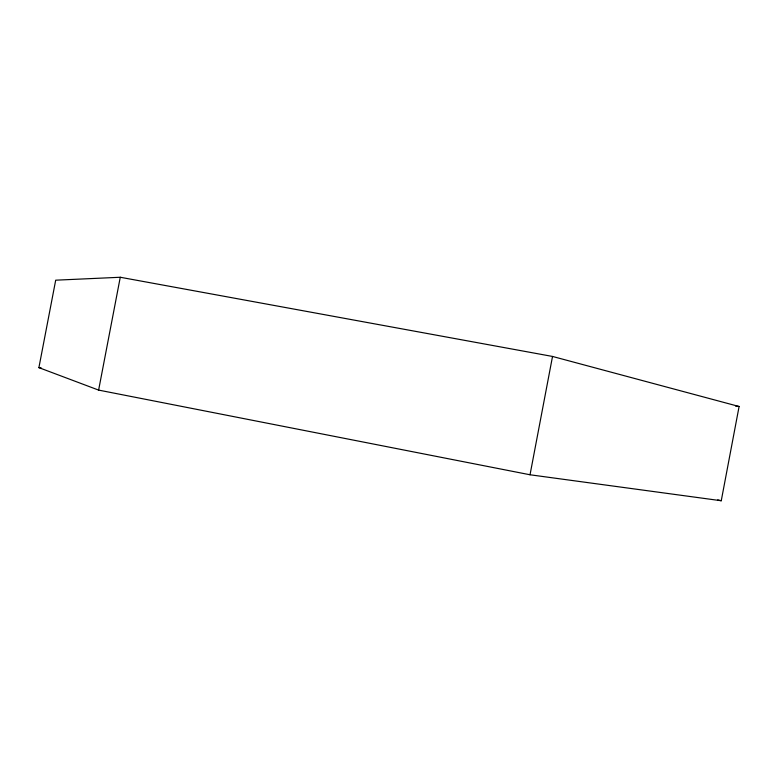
<?xml version="1.0" encoding="UTF-8"?>
<svg xmlns="http://www.w3.org/2000/svg" width="778" height="778" viewBox="0 0 778 778"><rect width="100%" height="100%" fill="white"/><g stroke="black" fill="none" stroke-linecap="round" stroke-linejoin="round"><path stroke-width="1.17" d="M530.032 474.774L552.526 356.45L120.269 277.26L55.695 280.187L38.9 367.634L98.621 390.099L530.032 474.774L721.255 500.74L739.1 406.505L552.526 356.45M98.621 390.099L120.269 277.26M735.492 406.048L739.1 406.505M38.9 367.634L41.292 368.023M717.724 499.894L721.255 500.74"/></g></svg>
